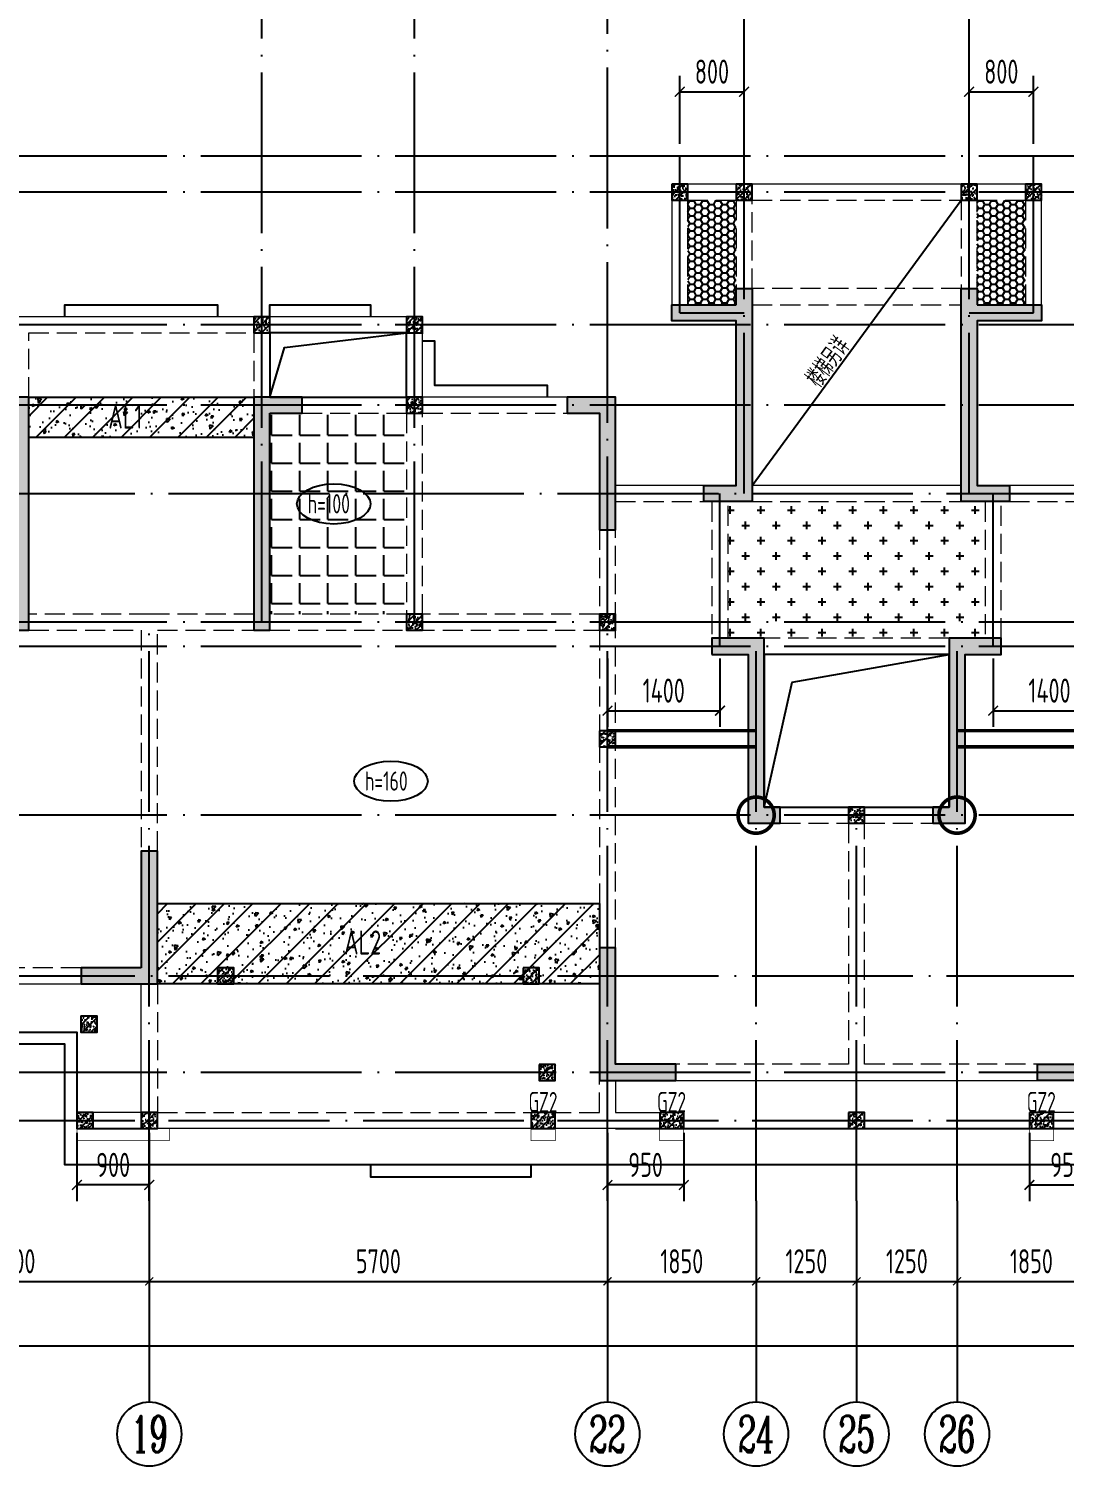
# Model space of a CAD drawing. Extents: x 826826 to 1642106, y -156213 to 399140.
# Drawn here: x 1312061 to 1324944, y 185141 to 203025 of the extents above; entities that cross this region are included whole.
import ezdxf
from ezdxf.enums import TextEntityAlignment as Align

# ---------------------------------------------------------------- set-up
doc = ezdxf.new("R2010")
doc.units = 0
doc.header["$LTSCALE"] = 1000
doc.linetypes.add('DASH', pattern=[0.35, 0.25, -0.1])
doc.linetypes.add('DOTE', pattern=[2.42, 2, -0.2, 0.02, -0.2])
doc.layers.get('0').update_dxf_attribs({"linetype": 'CONTINUOUS'})
doc.layers.get('DEFPOINTS').update_dxf_attribs({"linetype": 'CONTINUOUS'})
for name, color, linetype in [('$RECOVER_210609100354-0', 7, 'CONTINUOUS'), ('A-AXIS', 1, 'CONTINUOUS'), ('A-DOTE', 10, 'DOTE'), ('AXIS_TEXT', 4, 'CONTINUOUS'), ('BEAM', 4, 'DASH'), ('ROOF', 183, 'CONTINUOUS'), ('S-B板填充', 251, 'CONTINUOUS'), ('S-B板标注', 3, 'CONTINUOUS'), ('S-B板边线', 2, 'CONTINUOUS'), ('S-B板配筋号', 7, 'CONTINUOUS'), ('S-D洞口', 4, 'CONTINUOUS'), ('S-J基础底板标注', 3, 'CONTINUOUS'), ('S-L主梁线', 4, 'DASH'), ('S-Q墙填充', 252, 'CONTINUOUS'), ('S-Q墙实线', 6, 'CONTINUOUS'), ('S-Q墙标注', 3, 'CONTINUOUS'), ('S-Y一般标注', 3, 'CONTINUOUS'), ('S-板正筋', 2, 'CONTINUOUS'), ('S-构造柱', 212, 'CONTINUOUS'), ('S-构造柱编号', 130, 'CONTINUOUS'), ('TEXT', 2, 'CONTINUOUS'), ('水平筋标注', 7, 'CONTINUOUS'), ('看线', 251, 'CONTINUOUS')]:
    doc.layers.add(name, color=color, linetype=linetype)
doc.layers.add('+公共字体', color=7, linetype='CONTINUOUS', lineweight=20)
doc.layers.add('配箍校核', color=34, linetype='CONTINUOUS', plot=False)
doc.styles.add('_TCH_AXIS', font='COMPLEX', dxfattribs={"bigfont": 'GBCBIG'})
doc.styles.add('COMPLEX', font='COMPLEX')
doc.styles.add('TSSD_DIMENSION', font='Tssdeng.shx', dxfattribs={"width": 0.7, "bigfont": 'tssdchn.shx'})
doc.styles.add('TSSD_REIN', font='tssdeng.shx', dxfattribs={"width": 0.7, "height": 300, "bigfont": 'tssdchn.shx'})
doc.styles.add('结构文字', font='zstxt.shx', dxfattribs={"width": 0.7, "bigfont": 'zshz.shx'})
doc.dimstyles.new('STRUCK', dxfattribs={"dimtxt": 400, "dimasz": 121, "dimexe": 200, "dimexo": 150, "dimgap": 115, "dimtad": 1, "dimdec": 0, "dimdsep": 46, "dimtxsty": '结构文字', "dimblk": 'ARCHTICK', "dimcen": 400, "dimclrd": 3, "dimclre": 3, "dimclrt": 7, "dimadec": 0, "dimazin": 0, "dimtfac": 1, "dimtdec": 0, "dimtix": 1, "dimtmove": 2, "dimatfit": 3, "dimldrblk": '_DIMX', "dimfxl": 0, "dimtolj": 1, "dimtzin": 0, "dimarcsym": 0})
doc.dimstyles.new('TSSD_100_100$0', dxfattribs={"dimtxt": 300, "dimasz": 80, "dimexe": 100, "dimexo": 250, "dimgap": 100, "dimtad": 1, "dimdec": 0, "dimzin": 0, "dimdsep": 46, "dimtxsty": 'TSSD_DIMENSION', "dimblk": 'ARCHTICK', "dimcen": 0, "dimdle": 100, "dimclrd": 3, "dimclre": 3, "dimclrt": 7, "dimadec": 0, "dimazin": 0, "dimtfac": 1, "dimtdec": 0, "dimtix": 1, "dimtmove": 2, "dimatfit": 3, "dimldrblk": 'ARCHTICK', "dimfxl": 0, "dimtolj": 1, "dimtzin": 0, "dimarcsym": 0})
pattern_1 = [(0, (65678.815, -211040.24), (81.642857, 47.136514), [54.42857, -108.857143]), (120, (65678.815, -211040.24), (-81.642847, 47.136531), [54.42857, -108.857143]), (60, (65678.815, -211040.24), (1e-05, 94.273045), [-108.857143, 54.42857])]

# ---------------------------------------------------------------- blocks, each defined once
blk = doc.blocks.new('_ArchTick')
at = {"color": 0, "linetype": 'ByBlock', "const_width": 0.15}
blk.add_lwpolyline([(-0.5, -0.5), (0.5, 0.5)], dxfattribs=at)
blk = doc.blocks.new('*D872')
at = {"layer": 'DEFPOINTS', "color": 0}
for p in [(42150, 3300), (44000, 3300), (44000, 2300)]:
    blk.add_point(p, dxfattribs=at)
at = {"layer": 'S-Y一般标注', "color": 0, "lineweight": -2}
for p, q in [((42150, 3050), (42150, 2200)), ((44000, 3050), (44000, 2200)), ((42050, 2300), (44100, 2300))]:
    blk.add_line(p, q, dxfattribs=at)
at = {"layer": 'S-Y一般标注', "color": 0, "lineweight": -2, "xscale": 100, "yscale": 100, "zscale": 100, "rotation": 180}
blk.add_blockref('_ArchTick', (42150, 2300), dxfattribs=at)
at = {"layer": 'S-Y一般标注', "color": 0, "lineweight": -2, "xscale": 100, "yscale": 100, "zscale": 100}
blk.add_blockref('_ArchTick', (44000, 2300), dxfattribs=at)
at = {"layer": 'S-Y一般标注', "color": 7, "insert": (43075, 2550), "char_height": 300, "attachment_point": 5, "style": 'TSSD_DIMENSION'}
blk.add_mtext('\\A1;1850', dxfattribs=at)
blk = doc.blocks.new('*D873')
at = {"layer": 'DEFPOINTS', "color": 0}
for p in [(37800, 3300), (39650, 3300), (39650, 2300)]:
    blk.add_point(p, dxfattribs=at)
at = {"layer": 'S-Y一般标注', "color": 0, "lineweight": -2}
for p, q in [((37800, 3050), (37800, 2200)), ((39650, 3050), (39650, 2200)), ((37700, 2300), (39750, 2300))]:
    blk.add_line(p, q, dxfattribs=at)
at = {"layer": 'S-Y一般标注', "color": 0, "lineweight": -2, "xscale": 100, "yscale": 100, "zscale": 100, "rotation": 180}
blk.add_blockref('_ArchTick', (37800, 2300), dxfattribs=at)
at = {"layer": 'S-Y一般标注', "color": 0, "lineweight": -2, "xscale": 100, "yscale": 100, "zscale": 100}
blk.add_blockref('_ArchTick', (39650, 2300), dxfattribs=at)
at = {"layer": 'S-Y一般标注', "color": 7, "insert": (38725, 2550), "char_height": 300, "attachment_point": 5, "style": 'TSSD_DIMENSION'}
blk.add_mtext('\\A1;1850', dxfattribs=at)
blk = doc.blocks.new('*D874')
at = {"layer": 'DEFPOINTS', "color": 0}
for p in [(32100, 3300), (37800, 3300), (37800, 2300)]:
    blk.add_point(p, dxfattribs=at)
at = {"layer": 'S-Y一般标注', "color": 0, "lineweight": -2}
for p, q in [((32100, 3050), (32100, 2200)), ((37800, 3050), (37800, 2200)), ((32000, 2300), (37900, 2300))]:
    blk.add_line(p, q, dxfattribs=at)
at = {"layer": 'S-Y一般标注', "color": 0, "lineweight": -2, "xscale": 100, "yscale": 100, "zscale": 100, "rotation": 180}
blk.add_blockref('_ArchTick', (32100, 2300), dxfattribs=at)
at = {"layer": 'S-Y一般标注', "color": 0, "lineweight": -2, "xscale": 100, "yscale": 100, "zscale": 100}
blk.add_blockref('_ArchTick', (37800, 2300), dxfattribs=at)
at = {"layer": 'S-Y一般标注', "color": 7, "insert": (34950, 2550), "char_height": 300, "attachment_point": 5, "style": 'TSSD_DIMENSION'}
blk.add_mtext('\\A1;5700', dxfattribs=at)
blk = doc.blocks.new('*D875')
at = {"layer": 'DEFPOINTS', "color": 0}
for p in [(28700.000008, 3300.000008), (32100.000008, 3300.000008), (32100.000008, 2300.000008)]:
    blk.add_point(p, dxfattribs=at)
at = {"layer": 'S-Y一般标注', "color": 0, "lineweight": -2}
for p, q in [((28700.000008, 3050.000008), (28700.000008, 2200.000008)), ((32100.000008, 3050.000008), (32100.000008, 2200.000008)), ((28600.000008, 2300.000008), (32200.000008, 2300.000008))]:
    blk.add_line(p, q, dxfattribs=at)
at = {"layer": 'S-Y一般标注', "color": 0, "lineweight": -2, "xscale": 100, "yscale": 100, "zscale": 100, "rotation": 180}
blk.add_blockref('_ArchTick', (28700.000008, 2300.000008), dxfattribs=at)
at = {"layer": 'S-Y一般标注', "color": 0, "lineweight": -2, "xscale": 100, "yscale": 100, "zscale": 100}
blk.add_blockref('_ArchTick', (32100.000008, 2300.000008), dxfattribs=at)
at = {"layer": 'S-Y一般标注', "color": 7, "insert": (30400.000008, 2550.000008), "char_height": 300, "attachment_point": 5, "style": 'TSSD_DIMENSION'}
blk.add_mtext('\\A1;3400', dxfattribs=at)
blk = doc.blocks.new('*D918')
at = {"layer": 'DEFPOINTS', "color": 0}
for p in [(4300.000008, 3300.000008), (53100.000008, 3300.000008), (53100.000008, 1500.000008)]:
    blk.add_point(p, dxfattribs=at)
at = {"layer": 'S-Y一般标注', "color": 0, "lineweight": -2}
for p, q in [((4300.000008, 3050.000008), (4300.000008, 1400.000008)), ((53100.000008, 3050.000008), (53100.000008, 1400.000008)), ((4200.000008, 1500.000008), (53200.000008, 1500.000008))]:
    blk.add_line(p, q, dxfattribs=at)
at = {"layer": 'S-Y一般标注', "color": 0, "lineweight": -2, "xscale": 100, "yscale": 100, "zscale": 100, "rotation": 180}
blk.add_blockref('_ArchTick', (4300.000008, 1500.000008), dxfattribs=at)
at = {"layer": 'S-Y一般标注', "color": 0, "lineweight": -2, "xscale": 100, "yscale": 100, "zscale": 100}
blk.add_blockref('_ArchTick', (53100.000008, 1500.000008), dxfattribs=at)
at = {"layer": 'S-Y一般标注', "color": 7, "insert": (28700.000008, 1750.000008), "char_height": 300, "attachment_point": 5, "style": 'TSSD_DIMENSION'}
blk.add_mtext('\\A1;48800', dxfattribs=at)
blk = doc.blocks.new('_AXISO')
blk.add_circle((0, 0), 0.5)
at = {"layer": 'AXIS_TEXT', "style": 'COMPLEX', "width": 1.041667}
blk.add_attdef('A', text='', height=0.56, dxfattribs=at).set_placement((-0.25, -0.28), (0.25, -0.28), align=Align.FIT)
blk = doc.blocks.new('*D921')
at = {"layer": 'DEFPOINTS', "color": 0}
for p in [(39650, 3300), (40900, 3300), (40900, 2300)]:
    blk.add_point(p, dxfattribs=at)
at = {"layer": 'S-Y一般标注', "color": 0, "lineweight": -2}
for p, q in [((39650, 3050), (39650, 2200)), ((40900, 3050), (40900, 2200)), ((39550, 2300), (41000, 2300))]:
    blk.add_line(p, q, dxfattribs=at)
at = {"layer": 'S-Y一般标注', "color": 0, "lineweight": -2, "xscale": 100, "yscale": 100, "zscale": 100, "rotation": 180}
blk.add_blockref('_ArchTick', (39650, 2300), dxfattribs=at)
at = {"layer": 'S-Y一般标注', "color": 0, "lineweight": -2, "xscale": 100, "yscale": 100, "zscale": 100}
blk.add_blockref('_ArchTick', (40900, 2300), dxfattribs=at)
at = {"layer": 'S-Y一般标注', "color": 7, "insert": (40275, 2550), "char_height": 300, "attachment_point": 5, "style": 'TSSD_DIMENSION'}
blk.add_mtext('\\A1;1250', dxfattribs=at)
blk = doc.blocks.new('*D922')
at = {"layer": 'DEFPOINTS', "color": 0}
for p in [(40900, 3300), (42150, 3300), (42150, 2300)]:
    blk.add_point(p, dxfattribs=at)
at = {"layer": 'S-Y一般标注', "color": 0, "lineweight": -2}
for p, q in [((40900, 3050), (40900, 2200)), ((42150, 3050), (42150, 2200)), ((40800, 2300), (42250, 2300))]:
    blk.add_line(p, q, dxfattribs=at)
at = {"layer": 'S-Y一般标注', "color": 0, "lineweight": -2, "xscale": 100, "yscale": 100, "zscale": 100, "rotation": 180}
blk.add_blockref('_ArchTick', (40900, 2300), dxfattribs=at)
at = {"layer": 'S-Y一般标注', "color": 0, "lineweight": -2, "xscale": 100, "yscale": 100, "zscale": 100}
blk.add_blockref('_ArchTick', (42150, 2300), dxfattribs=at)
at = {"layer": 'S-Y一般标注', "color": 7, "insert": (41525, 2550), "char_height": 300, "attachment_point": 5, "style": 'TSSD_DIMENSION'}
blk.add_mtext('\\A1;1250', dxfattribs=at)
blk = doc.blocks.new('20210801.20101804')
at = {"layer": 'S-B板填充', "linetype": 'ByBlock'}
h = blk.add_hatch(dxfattribs=at)
h.set_pattern_fill('HONEY', color=252, scale=17.142857, style=0)
h.set_pattern_definition(pattern_1)
edge = h.paths.add_edge_path()
edge.add_line((34402, 4150), (34401, 5450))
edge.add_line((34401, 5450), (35002, 5450))
edge.add_line((35002, 5450), (35002, 4350))
edge.add_line((35002, 4350), (35000, 4350))
edge.add_line((35000, 4350), (35000, 4150))
edge.add_line((35000, 4150), (34402, 4150))
h = blk.add_hatch(dxfattribs=at)
h.set_pattern_fill('HONEY', color=252, scale=17.142857, style=0)
h.set_pattern_definition(pattern_1)
edge = h.paths.add_edge_path()
edge.add_line((38600, 4150), (38600, 5450))
edge.add_line((38600, 5450), (38000, 5450))
edge.add_line((38000, 5450), (38000, 4350))
edge.add_line((38000, 4350), (38001, 4350))
edge.add_line((38001, 4350), (38001, 4150))
edge.add_line((38001, 4150), (38600, 4150))
at = {"layer": 'S-B板填充'}
h = blk.add_hatch(dxfattribs=at)
h.set_pattern_fill('ANGLE', color=252, scale=50, style=0)
h.set_pattern_definition([(0, (126933.95, -145343.86), (0, 349.25), [254, -95.25]), (90, (126933.95, -145343.86), (-349.25, 2e-14), [254, -95.25])])
edge = h.paths.add_edge_path()
edge.add_line((29200, 300), (29200, 2800))
edge.add_line((29200, 2800), (30900, 2800))
edge.add_line((30900, 2800), (30900, 300))
edge.add_line((30900, 300), (29200, 300))
h = blk.add_hatch(dxfattribs=at)
h.set_pattern_fill('CROSS', color=252, scale=30, style=0)
h.set_pattern_definition([(0, (121733.97, -146243.87), (190.5, 190.5), [95.25, -285.75]), (90, (121781.6, -146291.5), (-190.5, 190.5), [95.25, -285.75])])
h.paths.add_polyline_path([(34901, 1700), (38101, 1700), (38100, 0), (34900, 0)])
blk = doc.blocks.new('20210802.04311638')
at = {"layer": '$RECOVER_210609100354-0', "color": 30, "const_width": 8}
for points in [[(26400, 600), (26400, 450), (27550, 450), (27550, 600)], [(32050, 600), (32050, 450), (32350, 450), (32350, 600)], [(33650, 600), (33650, 450), (33950, 450), (33950, 600)], [(38550, 600), (38550, 450), (38250, 450), (38250, 600)]]:
    blk.add_lwpolyline(points, dxfattribs=at)
at = {"layer": '看线', "color": 202, "ltscale": 0.5}
for points in [[(26250, 10700), (26250, 10850), (28150, 10850), (28150, 10700)], [(28800, 10700), (28800, 10850), (30050, 10850), (30050, 10700)], [(30700, 10400), (30850, 10400), (30850, 9850), (32250, 9850), (32250, 9700)], [(30050, 150), (30050, 0), (32050, 0), (32050, 150)]]:
    blk.add_lwpolyline(points, dxfattribs=at)
at = {"layer": '看线', "color": 201}
blk.add_lwpolyline([(45950, 1800), (45950, 150), (26250, 150), (26250, 1650), (23900, 1650)], dxfattribs=at)
blk = doc.blocks.new('20210802.12031371')
at = {"layer": 'S-板正筋', "color": 5, "linetype": 'DASH', "const_width": 42.9}
for points in [[(31693, 3150), (33543, 3150)], [(37893, 3150), (36043, 3150)], [(31693, 2950), (33543, 2950)], [(37893, 2950), (36043, 2950)]]:
    blk.add_lwpolyline(points, dxfattribs=at)
blk = doc.blocks.new('20210804.01062365')
at = {"layer": '+公共字体', "color": 2, "const_width": 45}
for points in [[(-1461449, -65116, 1), (-1461449, -64666, 1), (-1461449, -65116, -1)], [(-1458949, -65116, 1), (-1458949, -64666, 1), (-1458949, -65116, -1)], [(-1437049, -65116, 1), (-1437049, -64666, 1), (-1437049, -65116, -1)], [(-1434549, -65116, 1), (-1434549, -64666, 1), (-1434549, -65116, -1)]]:
    blk.add_lwpolyline(points, format="xyb", dxfattribs=at)
blk = doc.blocks.new('20210810.05000969')
at = {"layer": 'S-Q墙填充'}
h = blk.add_hatch(color=252, dxfattribs=at)
h.dxf.hatch_style = 1
h.paths.add_polyline_path([(-1433088, -52983), (-1433088, -52783), (-1432888, -52783), (-1432888, -53083), (-1432888, -55433), (-1433288, -55433), (-1433488, -55433), (-1433488, -55233), (-1433288, -55233), (-1433088, -55233), (-1433088, -53183), (-1433888, -53183), (-1433888, -52983)])
h = blk.add_hatch(color=252, dxfattribs=at)
h.dxf.hatch_style = 1
h.paths.add_polyline_path([(-1430087, -52983), (-1429288, -52983), (-1429288, -53183), (-1430087, -53183), (-1430087, -55233), (-1429888, -55233), (-1429687, -55233), (-1429687, -55433), (-1429888, -55433), (-1430287, -55433), (-1430287, -53083), (-1430287, -52783), (-1430087, -52783)])
h = blk.add_hatch(color=252, dxfattribs=at)
h.dxf.hatch_style = 1
h.paths.add_polyline_path([(-1442388, -54333), (-1442088, -54333), (-1442088, -57033), (-1441888, -57033), (-1441888, -54133), (-1442388, -54133)])
h = blk.add_hatch(color=252, dxfattribs=at)
h.dxf.hatch_style = 1
h.paths.add_polyline_path([(-1438888, -54333), (-1438488, -54333), (-1438488, -54133), (-1439088, -54133), (-1439088, -57033), (-1438888, -57033)])
h = blk.add_hatch(color=252, dxfattribs=at)
h.dxf.hatch_style = 1
h.paths.add_polyline_path([(-1435188, -54333), (-1434788, -54333), (-1434788, -55333), (-1434788, -55783), (-1434588, -55783), (-1434588, -55333), (-1434588, -54133), (-1435188, -54133)])
h = blk.add_hatch(color=252, dxfattribs=at)
h.dxf.hatch_style = 1
h.paths.add_polyline_path([(-1433388, -57333), (-1432938, -57333), (-1432938, -59433), (-1432538, -59433), (-1432538, -59233), (-1432738, -59233), (-1432738, -57133), (-1433388, -57133)])
h = blk.add_hatch(color=252, dxfattribs=at)
h.dxf.hatch_style = 1
h.paths.add_polyline_path([(-1430438, -57133), (-1430438, -59233), (-1430638, -59233), (-1430638, -59433), (-1430238, -59433), (-1430238, -57333), (-1429788, -57333), (-1429788, -57133)])
h = blk.add_hatch(color=252, dxfattribs=at)
h.dxf.hatch_style = 1
h.paths.add_polyline_path([(-1440488, -61233), (-1441138, -61233), (-1441238, -61233), (-1441238, -61433), (-1441138, -61433), (-1440288, -61433), (-1440288, -59783), (-1440488, -59783)])
h = blk.add_hatch(color=252, dxfattribs=at)
h.dxf.hatch_style = 1
h.paths.add_polyline_path([(-1434788, -62633), (-1433838, -62633), (-1433838, -62433), (-1434588, -62433), (-1434588, -60983), (-1434788, -60983)])
h = blk.add_hatch(color=252, dxfattribs=at)
h.dxf.hatch_style = 1
h.paths.add_polyline_path([(-1428388, -62633), (-1429338, -62633), (-1429338, -62433), (-1428588, -62433), (-1428588, -60983), (-1428388, -60983)])
at = {"layer": 'S-L主梁线', "linetype": 'ByBlock', "lineweight": 18}
for p, q in [((-1432988, -51483), (-1433888, -51483)), ((-1433888, -51483), (-1433888, -52983)), ((-1430188, -51483), (-1432988, -51483)), ((-1429288, -51483), (-1430188, -51483)), ((-1429288, -52983), (-1429288, -51483)), ((-1438988, -53133), (-1442088, -53133)), ((-1436988, -53133), (-1438988, -53133)), ((-1436988, -54133), (-1436988, -53133)), ((-1435188, -54133), (-1436988, -54133)), ((-1433488, -55233), (-1434588, -55233)), ((-1430288, -55233), (-1432888, -55233)), ((-1428588, -55233), (-1429688, -55233)), ((-1432738, -57333), (-1430438, -57333)), ((-1431588, -59233), (-1432538, -59233)), ((-1430638, -59233), (-1431588, -59233)), ((-1443788, -61433), (-1441238, -61433)), ((-1440488, -63033), (-1440488, -61433)), ((-1434588, -62633), (-1434588, -63033)), ((-1434038, -62633), (-1431588, -62633)), ((-1431588, -62633), (-1429138, -62633)), ((-1441288, -63033), (-1441288, -63233)), ((-1440488, -63033), (-1441288, -63033)), ((-1434588, -63033), (-1433738, -63033)), ((-1433738, -63233), (-1433738, -63033)), ((-1428588, -63033), (-1429438, -63033)), ((-1429438, -63233), (-1429438, -63033)), ((-1433738, -63233), (-1441288, -63233)), ((-1421888, -63233), (-1429438, -63233))]:
    blk.add_line(p, q, dxfattribs=at)
at = {"layer": 'S-L主梁线', "linetype": 'DASH', "lineweight": 18}
for p, q in [((-1433688, -51683), (-1433088, -51683)), ((-1433688, -52983), (-1433688, -51683)), ((-1433088, -51683), (-1433088, -52883)), ((-1432888, -52783), (-1432888, -51683)), ((-1432888, -51683), (-1430288, -51683)), ((-1430288, -51683), (-1430287, -52783)), ((-1430087, -52883), (-1430088, -51683)), ((-1430088, -51683), (-1429488, -51683)), ((-1429488, -51683), (-1429488, -52983)), ((-1430287, -52783), (-1432888, -52783)), ((-1432888, -52983), (-1430287, -52983)), ((-1441888, -53333), (-1439088, -53333)), ((-1441888, -54133), (-1441888, -53333)), ((-1439088, -53333), (-1439088, -54133)), ((-1438888, -54133), (-1438888, -53333)), ((-1438888, -53333), (-1437188, -53333)), ((-1437188, -53333), (-1437188, -54133)), ((-1437188, -54133), (-1438488, -54133)), ((-1438488, -54333), (-1437188, -54333)), ((-1437188, -54333), (-1437188, -56833)), ((-1436988, -54333), (-1435188, -54333)), ((-1436988, -56833), (-1436988, -54333)), ((-1434588, -55433), (-1433488, -55433)), ((-1433388, -55433), (-1433388, -57133)), ((-1433188, -57133), (-1433188, -55433)), ((-1432888, -55433), (-1430288, -55433)), ((-1429988, -55433), (-1429988, -57133)), ((-1429788, -57133), (-1429788, -55433)), ((-1429688, -55433), (-1428588, -55433)), ((-1434788, -55783), (-1434788, -56833)), ((-1434588, -56933), (-1434588, -55783)), ((-1440388, -56833), (-1441888, -56833)), ((-1439088, -56833), (-1440388, -56833)), ((-1437188, -56833), (-1438888, -56833)), ((-1434788, -56833), (-1436988, -56833)), ((-1441888, -57033), (-1440488, -57033)), ((-1440488, -57033), (-1440488, -59783)), ((-1440288, -59783), (-1440288, -57033)), ((-1440288, -57033), (-1439088, -57033)), ((-1438888, -57033), (-1437088, -57033)), ((-1437088, -57033), (-1434788, -57033)), ((-1434788, -57033), (-1434788, -60983)), ((-1434588, -60983), (-1434588, -56933)), ((-1430438, -57133), (-1432738, -57133)), ((-1432538, -59433), (-1431688, -59433)), ((-1431688, -59433), (-1431688, -62433)), ((-1431488, -62433), (-1431488, -59433)), ((-1431488, -59433), (-1430638, -59433)), ((-1441238, -61233), (-1443688, -61233)), ((-1440288, -61433), (-1440288, -63033)), ((-1431688, -62433), (-1434038, -62433)), ((-1429138, -62433), (-1431488, -62433)), ((-1434788, -63033), (-1434788, -62633)), ((-1440288, -63033), (-1434788, -63033))]:
    blk.add_line(p, q, dxfattribs=at)
at = {"layer": 'S-Q墙实线'}
for points in [[(-1433088, -52983), (-1433088, -52783), (-1432888, -52783), (-1432888, -53083), (-1432888, -55433), (-1433288, -55433), (-1433488, -55433), (-1433488, -55233), (-1433288, -55233), (-1433088, -55233), (-1433088, -53183), (-1433888, -53183), (-1433888, -52983), (-1433088, -52983)], [(-1430087, -52983), (-1429288, -52983), (-1429288, -53183), (-1430087, -53183), (-1430087, -55233), (-1429888, -55233), (-1429687, -55233), (-1429687, -55433), (-1429888, -55433), (-1430287, -55433), (-1430287, -53083), (-1430287, -52783), (-1430087, -52783), (-1430087, -52983)], [(-1430438, -57133), (-1430438, -59233), (-1430638, -59233), (-1430638, -59433), (-1430238, -59433), (-1430238, -57333), (-1429788, -57333), (-1429788, -57133), (-1430438, -57133)]]:
    blk.add_lwpolyline(points, dxfattribs=at)
for points in [[(-1442388, -54333), (-1442088, -54333), (-1442088, -57033), (-1441888, -57033), (-1441888, -54133), (-1442388, -54133)], [(-1438888, -54333), (-1438488, -54333), (-1438488, -54133), (-1439088, -54133), (-1439088, -57033), (-1438888, -57033)], [(-1435188, -54333), (-1434788, -54333), (-1434788, -55333), (-1434788, -55783), (-1434588, -55783), (-1434588, -55333), (-1434588, -54133), (-1435188, -54133)], [(-1433388, -57333), (-1432938, -57333), (-1432938, -59433), (-1432538, -59433), (-1432538, -59233), (-1432738, -59233), (-1432738, -57133), (-1433388, -57133)], [(-1440488, -61233), (-1441138, -61233), (-1441238, -61233), (-1441238, -61433), (-1441138, -61433), (-1440288, -61433), (-1440288, -59783), (-1440488, -59783)], [(-1434788, -62633), (-1433838, -62633), (-1433838, -62433), (-1434588, -62433), (-1434588, -60983), (-1434788, -60983)], [(-1428388, -62633), (-1429338, -62633), (-1429338, -62433), (-1428588, -62433), (-1428588, -60983), (-1428388, -60983)]]:
    blk.add_lwpolyline(points, close=True, dxfattribs=at)
blk = doc.blocks.new('20210810.05042432')
at = {"layer": 'S-B板边线'}
for points in [[(-1447088, -63233), (-1446288, -63233), (-1446288, -62033), (-1441288, -62033), (-1441288, -63233), (-1440488, -63233)], [(-1434588, -63233), (-1428588, -63233)]]:
    blk.add_lwpolyline(points, dxfattribs=at)
blk = doc.blocks.new('20210730.02141516')
at = {"layer": 'S-构造柱'}
h = blk.add_hatch(dxfattribs=at)
h.set_pattern_fill('ARMORED', color=256, scale=15, angle=-90, style=0)
h.set_pattern_definition([(320, (-154189.41, 3278673.45), (-9.4128202, -107.5890274), [11.25, -123.75]), (265, (-154189.41, 3278673.45), (112.82882, 20.8127), [9, -99]), (10.4514, (-154190.19, 3278664.49), (103.4159313, -86.7764073), [9.5610285, -105.1713168]), (316.1842, (-154159.41, 3278673.45), (-24.827852, -160.0861573), [16.875, -185.625]), (6.6356, (-154161.48, 3278660.11), (146.117681, -140.199406), [14.341543, -157.75695]), (261.1842, (-154159.41, 3278673.45), (146.11779, -140.199292), [13.5, -148.5]), (291, (-154166.91, 3278658.45), (-60.3928336, -89.5360578), [11.25, -123.75]), (236, (-154166.91, 3278658.45), (108.7725068, -36.4972998), [9, -99]), (341.4514, (-154171.94, 3278650.99), (48.3795745, -126.0333943), [9.5610285, -105.1713168]), (307.5, (-154189.41, 3278673.454), (49.93407807, -1.8239783), [0, -97.8, 0, -100.5, 0, -99.375]), (277.5, (-154189.41, 3278673.454), (59.1617568, -39.4604306), [0, -57.3, 0, -95.55, 0, -37.875]), (237.5, (-154189.41, 3278706.904), (-3.38323076, -80.07336543), [0, -37.5, 0, -117, 0, -155.25]), (227.5, (-154189.41, 3278721.904), (15.0157473, -87.4779254), [0, -48.75, 0, -77.7, 0, -110.25]), (315, (-154189.41, 3278673.454), (53.0330086, 53.0330086), [])])
h.paths.add_polyline_path([(200, 200), (200, 0), (0, 0), (0, 200)])
blk.add_lwpolyline([(200, 200), (200, 0), (0, 0), (0, 200)], close=True, dxfattribs=at)
blk = doc.blocks.new('20210809.18224761')
at = {"layer": 'S-构造柱'}
h = blk.add_hatch(dxfattribs=at)
h.set_pattern_fill('ARMORED', color=256, scale=15, angle=-90, style=0)
h.set_pattern_definition([(320, (-154189.41, 3278673.45), (-9.4128202, -107.5890274), [11.25, -123.75]), (265, (-154189.41, 3278673.45), (112.82882, 20.8127), [9, -99]), (10.4514, (-154190.19, 3278664.49), (103.4159313, -86.7764073), [9.5610285, -105.1713168]), (316.1842, (-154159.41, 3278673.45), (-24.827852, -160.0861573), [16.875, -185.625]), (6.6356, (-154161.48, 3278660.11), (146.117681, -140.199406), [14.341543, -157.75695]), (261.1842, (-154159.41, 3278673.45), (146.11779, -140.199292), [13.5, -148.5]), (291, (-154166.91, 3278658.45), (-60.3928336, -89.5360578), [11.25, -123.75]), (236, (-154166.91, 3278658.45), (108.7725068, -36.4972998), [9, -99]), (341.4514, (-154171.94, 3278650.99), (48.3795745, -126.0333943), [9.5610285, -105.1713168]), (307.5, (-154189.41, 3278673.454), (49.93407807, -1.8239783), [0, -97.8, 0, -100.5, 0, -99.375]), (277.5, (-154189.41, 3278673.454), (59.1617568, -39.4604306), [0, -57.3, 0, -95.55, 0, -37.875]), (237.5, (-154189.41, 3278706.904), (-3.38323076, -80.07336543), [0, -37.5, 0, -117, 0, -155.25]), (227.5, (-154189.41, 3278721.904), (15.0157473, -87.4779254), [0, -48.75, 0, -77.7, 0, -110.25]), (315, (-154189.41, 3278673.454), (53.0330086, 53.0330086), [])])
h.paths.add_polyline_path([(300, 200), (300, 0), (0, 0), (0, 200)])
blk.add_lwpolyline([(300, 200), (300, 0), (0, 0), (0, 200)], close=True, dxfattribs=at)
blk = doc.blocks.new('*D2384')
at = {"layer": 'DEFPOINTS', "color": 0}
for p in [(1324511, 189441), (1325461, 189441), (1325461, 188641)]:
    blk.add_point(p, dxfattribs=at)
at = {"layer": 'S-Q墙标注', "color": 3, "lineweight": -2}
for p, q in [((1324511, 189291), (1324511, 188441)), ((1325461, 189291), (1325461, 188441)), ((1324511, 188641), (1325461, 188641))]:
    blk.add_line(p, q, dxfattribs=at)
at = {"layer": 'S-Q墙标注', "color": 3, "lineweight": -2, "xscale": 121, "yscale": 121, "zscale": 121, "rotation": 180}
blk.add_blockref('_ArchTick', (1324511, 188641), dxfattribs=at)
at = {"layer": 'S-Q墙标注', "color": 3, "lineweight": -2, "xscale": 121, "yscale": 121, "zscale": 121}
blk.add_blockref('_ArchTick', (1325461, 188641), dxfattribs=at)
at = {"layer": 'S-Q墙标注', "color": 7, "insert": (1324986, 188891), "char_height": 300, "attachment_point": 5, "style": 'TSSD_REIN'}
blk.add_mtext('\\A1;950', dxfattribs=at)
blk = doc.blocks.new('_DIMX')
blk.add_line((-150, 0), (150, 0))
at = {"const_width": 50}
blk.add_lwpolyline([(-70, -70), (70, 70)], dxfattribs=at)
blk = doc.blocks.new('*D2377')
at = {"layer": 'DEFPOINTS', "color": 0}
for p in [(1312661, 189441), (1313561, 189441), (1312661, 188641)]:
    blk.add_point(p, dxfattribs=at)
at = {"layer": 'S-Q墙标注', "color": 3, "lineweight": -2}
for p, q in [((1312661, 189291), (1312661, 188441)), ((1313561, 189291), (1313561, 188441)), ((1313561, 188641), (1312661, 188641))]:
    blk.add_line(p, q, dxfattribs=at)
at = {"layer": 'S-Q墙标注', "color": 3, "lineweight": -2, "xscale": 121, "yscale": 121, "zscale": 121, "rotation": 180}
blk.add_blockref('_ArchTick', (1312661, 188641), dxfattribs=at)
at = {"layer": 'S-Q墙标注', "color": 3, "lineweight": -2, "xscale": 121, "yscale": 121, "zscale": 121}
blk.add_blockref('_ArchTick', (1313561, 188641), dxfattribs=at)
at = {"layer": 'S-Q墙标注', "color": 7, "insert": (1313111, 188891), "char_height": 300, "attachment_point": 5, "style": 'TSSD_REIN'}
blk.add_mtext('\\A1;900', dxfattribs=at)
blk = doc.blocks.new('*D2378')
at = {"layer": 'DEFPOINTS', "color": 0}
for p in [(1319261, 189441), (1320211, 189441), (1319261, 188641)]:
    blk.add_point(p, dxfattribs=at)
at = {"layer": 'S-Q墙标注', "color": 3, "lineweight": -2}
for p, q in [((1319261, 189291), (1319261, 188441)), ((1320211, 189291), (1320211, 188441)), ((1320211, 188641), (1319261, 188641))]:
    blk.add_line(p, q, dxfattribs=at)
at = {"layer": 'S-Q墙标注', "color": 3, "lineweight": -2, "xscale": 121, "yscale": 121, "zscale": 121, "rotation": 180}
blk.add_blockref('_ArchTick', (1319261, 188641), dxfattribs=at)
at = {"layer": 'S-Q墙标注', "color": 3, "lineweight": -2, "xscale": 121, "yscale": 121, "zscale": 121}
blk.add_blockref('_ArchTick', (1320211, 188641), dxfattribs=at)
at = {"layer": 'S-Q墙标注', "color": 7, "insert": (1319736, 188891), "char_height": 300, "attachment_point": 5, "style": 'TSSD_REIN'}
blk.add_mtext('\\A1;950', dxfattribs=at)
blk = doc.blocks.new('*D2403')
at = {"layer": 'DEFPOINTS', "color": 0}
for p in [(1320961, 202241), (1320161, 201441), (1320961, 201441)]:
    blk.add_point(p, dxfattribs=at)
at = {"layer": 'S-Q墙标注', "color": 3, "lineweight": -2}
for p, q in [((1320161, 201591), (1320161, 202441)), ((1320961, 201591), (1320961, 202441)), ((1320161, 202241), (1320961, 202241))]:
    blk.add_line(p, q, dxfattribs=at)
at = {"layer": 'S-Q墙标注', "color": 3, "lineweight": -2, "xscale": 121, "yscale": 121, "zscale": 121, "rotation": 180}
blk.add_blockref('_ArchTick', (1320161, 202241), dxfattribs=at)
at = {"layer": 'S-Q墙标注', "color": 3, "lineweight": -2, "xscale": 121, "yscale": 121, "zscale": 121}
blk.add_blockref('_ArchTick', (1320961, 202241), dxfattribs=at)
at = {"layer": 'S-Q墙标注', "color": 7, "insert": (1320561, 202491), "char_height": 300, "attachment_point": 5, "style": 'TSSD_REIN'}
blk.add_mtext('\\A1;800', dxfattribs=at)
blk = doc.blocks.new('*D2404')
at = {"layer": 'DEFPOINTS', "color": 0}
for p in [(1324561, 202241), (1323761, 201441), (1324561, 201441)]:
    blk.add_point(p, dxfattribs=at)
at = {"layer": 'S-Q墙标注', "color": 3, "lineweight": -2}
for p, q in [((1323761, 201591), (1323761, 202441)), ((1324561, 201591), (1324561, 202441)), ((1323761, 202241), (1324561, 202241))]:
    blk.add_line(p, q, dxfattribs=at)
at = {"layer": 'S-Q墙标注', "color": 3, "lineweight": -2, "xscale": 121, "yscale": 121, "zscale": 121, "rotation": 180}
blk.add_blockref('_ArchTick', (1323761, 202241), dxfattribs=at)
at = {"layer": 'S-Q墙标注', "color": 3, "lineweight": -2, "xscale": 121, "yscale": 121, "zscale": 121}
blk.add_blockref('_ArchTick', (1324561, 202241), dxfattribs=at)
at = {"layer": 'S-Q墙标注', "color": 7, "insert": (1324161, 202491), "char_height": 300, "attachment_point": 5, "style": 'TSSD_REIN'}
blk.add_mtext('\\A1;800', dxfattribs=at)
blk = doc.blocks.new('*D2405')
at = {"layer": 'DEFPOINTS', "color": 0}
for p in [(1319261, 195341), (1320661, 195341), (1320661, 194541)]:
    blk.add_point(p, dxfattribs=at)
at = {"layer": 'S-Q墙标注', "color": 3, "lineweight": -2}
for p, q in [((1319261, 195191), (1319261, 194341)), ((1320661, 195191), (1320661, 194341)), ((1319261, 194541), (1320661, 194541))]:
    blk.add_line(p, q, dxfattribs=at)
at = {"layer": 'S-Q墙标注', "color": 3, "lineweight": -2, "xscale": 121, "yscale": 121, "zscale": 121, "rotation": 180}
blk.add_blockref('_ArchTick', (1319261, 194541), dxfattribs=at)
at = {"layer": 'S-Q墙标注', "color": 3, "lineweight": -2, "xscale": 121, "yscale": 121, "zscale": 121}
blk.add_blockref('_ArchTick', (1320661, 194541), dxfattribs=at)
at = {"layer": 'S-Q墙标注', "color": 7, "insert": (1319961, 194791), "char_height": 300, "attachment_point": 5, "style": 'TSSD_REIN'}
blk.add_mtext('\\A1;1400', dxfattribs=at)
blk = doc.blocks.new('*D2406')
at = {"layer": 'DEFPOINTS', "color": 0}
for p in [(1324061, 195341), (1325461, 195341), (1325461, 194541)]:
    blk.add_point(p, dxfattribs=at)
at = {"layer": 'S-Q墙标注', "color": 3, "lineweight": -2}
for p, q in [((1324061, 195191), (1324061, 194341)), ((1325461, 195191), (1325461, 194341)), ((1324061, 194541), (1325461, 194541))]:
    blk.add_line(p, q, dxfattribs=at)
at = {"layer": 'S-Q墙标注', "color": 3, "lineweight": -2, "xscale": 121, "yscale": 121, "zscale": 121, "rotation": 180}
blk.add_blockref('_ArchTick', (1324061, 194541), dxfattribs=at)
at = {"layer": 'S-Q墙标注', "color": 3, "lineweight": -2, "xscale": 121, "yscale": 121, "zscale": 121}
blk.add_blockref('_ArchTick', (1325461, 194541), dxfattribs=at)
at = {"layer": 'S-Q墙标注', "color": 7, "insert": (1324761, 194791), "char_height": 300, "attachment_point": 5, "style": 'TSSD_REIN'}
blk.add_mtext('\\A1;1400', dxfattribs=at)
blk = doc.blocks.new('20210801.08533475')
at = {"layer": 'A-AXIS'}
for p, q in [((32100, 3300), (32100, 800)), ((37800, 3300), (37800, 800)), ((39650, 3300), (39650, 800)), ((40900, 3300), (40900, 800)), ((42150, 3300), (42150, 800))]:
    blk.add_line(p, q, dxfattribs=at)
at = {"layer": 'A-DOTE'}
for p, q in [((33500, 10500), (33500, 19800)), ((35400, 10500), (35400, 19800)), ((37800, 3300), (37800, 19800)), ((39500, 12100), (39500, 19800)), ((42300, 12100), (42300, 19800)), ((54100, 16300), (3300, 16300)), ((38700, 14350), (38700, 16300)), ((43100, 14350), (43100, 16300)), ((54100, 15850), (3300, 15850)), ((38700, 14350), (39500, 14350)), ((42300, 14350), (43100, 14350)), ((54100, 14200), (3300, 14200)), ((54100, 13200), (3300, 13200)), ((3300, 12100), (54100, 12100)), ((39200, 10200), (39200, 12100)), ((42600, 10200), (42600, 12100)), ((54100, 10500), (3300, 10500)), ((32100, 3300), (32100, 10500)), ((54100, 10200), (3300, 10200)), ((39650, 3300), (39650, 10200)), ((42150, 3300), (42150, 10200)), ((54100, 8100), (3300, 8100)), ((40900, 3300), (40900, 8100)), ((3300, 6100), (54100, 6100)), ((54100, 4900), (3300, 4900)), ((3300, 4300), (54100, 4300))]:
    blk.add_line(p, q, dxfattribs=at)
at = {"layer": 'A-AXIS'}
ref = blk.add_blockref('_AXISO', (32100, 400), dxfattribs=dict(at, xscale=800, yscale=800, zscale=800))
ref.add_attrib('A', '19', dxfattribs={"layer": 'AXIS_TEXT', "height": 452.55, "style": '_TCH_AXIS', "width": 0.724138}).set_placement((31873.7, 173.7), (32326.3, 173.7), align=Align.FIT)
ref = blk.add_blockref('_AXISO', (37800, 400), dxfattribs=dict(at, xscale=800, yscale=800, zscale=800))
ref.add_attrib('A', '22', dxfattribs={"layer": 'AXIS_TEXT', "height": 452.55, "style": '_TCH_AXIS', "width": 0.617647}).set_placement((37573.7, 173.7), (38026.3, 173.7), align=Align.FIT)
ref = blk.add_blockref('_AXISO', (39650, 400), dxfattribs=dict(at, xscale=800, yscale=800, zscale=800))
ref.add_attrib('A', '24', dxfattribs={"layer": 'AXIS_TEXT', "height": 452.55, "style": '_TCH_AXIS', "width": 0.583333}).set_placement((39423.7, 173.7), (39876.3, 173.7), align=Align.FIT)
ref = blk.add_blockref('_AXISO', (40900, 400), dxfattribs=dict(at, xscale=800, yscale=800, zscale=800))
ref.add_attrib('A', '25', dxfattribs={"layer": 'AXIS_TEXT', "height": 452.55, "style": '_TCH_AXIS', "width": 0.617647}).set_placement((40673.7, 173.7), (41126.3, 173.7), align=Align.FIT)
ref = blk.add_blockref('_AXISO', (42150, 400), dxfattribs=dict(at, xscale=800, yscale=800, zscale=800))
ref.add_attrib('A', '26', dxfattribs={"layer": 'AXIS_TEXT', "height": 452.55, "style": '_TCH_AXIS', "width": 0.617647}).set_placement((41923.7, 173.7), (42376.3, 173.7), align=Align.FIT)
at = {"layer": 'S-Y一般标注'}
for p1, p2, distance, picture, middle in [((4300, 3300), (53100, 3300), -1800, '*D918', (28700, 1750)), ((28700, 3300), (32100, 3300), -1000, '*D875', (30400, 2550)), ((32100, 3300), (37800, 3300), -1000, '*D874', (34950, 2550)), ((37800, 3300), (39650, 3300), -1000, '*D873', (38725, 2550)), ((39650, 3300), (40900, 3300), -1000, '*D921', (40275, 2550)), ((40900, 3300), (42150, 3300), -1000, '*D922', (41525, 2550)), ((42150, 3300), (44000, 3300), -1000, '*D872', (43075, 2550))]:
    dim = blk.add_aligned_dim(p1=p1, p2=p2, distance=distance, dimstyle='TSSD_100_100$0', override={"dimasz": 100, "dimclrd": 0, "dimclre": 0}, dxfattribs=at)
    dim.commit()
    dim.dimension.update_dxf_attribs({"geometry": picture, "text_midpoint": middle})

msp = doc.modelspace()

# ---------------------------------------------------------------- hatches: boundary and pattern name
at = {"layer": 'BEAM', "linetype": 'ByBlock'}
h = msp.add_hatch(dxfattribs=at)
h.set_pattern_fill('ARMORED', color=252, scale=50, angle=180, style=0)
h.set_pattern_definition([(230, (1094289.87, 2112362.7), (-358.63009, 31.376067), [37.5, -412.5]), (175, (1094289.87, 2112362.7), (69.37567, -376.09607), [30, -330]), (280.4514, (1094260, 2112365.3), (-289.25469, -344.71977), [31.870095, -350.571056]), (226.1842, (1094289.87, 2112262.7), (-533.62052, 82.75951), [56.25, -618.75]), (276.6356, (1094245.4, 2112269.6), (-467.33135, -487.05894), [47.80514, -525.8565]), (171.1842, (1094289.9, 2112262.7), (-467.33097, -487.0593), [45, -495]), (201, (1094239.87, 2112287.7), (-298.453526, 201.309445), [37.5, -412.5]), (146, (1094239.87, 2112287.7), (-121.657666, -362.57502), [30, -330]), (251.4514, (1094215, 2112304.47), (-420.111314, -161.26525), [31.870095, -350.571056]), (217.5, (1094289.87, 2112362.69), (-6.079928, -166.446927), [0, -326, 0, -335, 0, -331.25]), (187.5, (1094289.87, 2112362.7), (-131.534769, -197.205856), [0, -191, 0, -318.5, 0, -126.25]), (147.5, (1094401.37, 2112362.69), (-266.911218, 11.277436), [0, -125, 0, -390, 0, -517.5]), (137.5, (1094451.37, 2112362.7), (-291.593085, -50.05249), [0, -162.5, 0, -259, 0, -367.5]), (225, (1094289.87, 2112362.7), (176.776695, -176.776695), [])])
h.paths.add_polyline_path([(1314861.01, 197941.39), (1312061.01, 197941.39), (1312061.01, 198441.39), (1314861.01, 198441.39)])
h = msp.add_hatch(dxfattribs=at)
h.set_pattern_fill('ARMORED', color=252, scale=50, angle=180, style=0)
h.set_pattern_definition([(230, (1095989.87, 2105562.7), (-358.63009, 31.376067), [37.5, -412.5]), (175, (1095989.87, 2105562.7), (69.37567, -376.09607), [30, -330]), (280.4514, (1095960, 2105565.3), (-289.25469, -344.71977), [31.870095, -350.571056]), (226.1842, (1095989.87, 2105462.7), (-533.62052, 82.75951), [56.25, -618.75]), (276.6356, (1095945.4, 2105469.6), (-467.33135, -487.05894), [47.80514, -525.8565]), (171.1842, (1095989.87, 2105462.7), (-467.33097, -487.0593), [45, -495]), (201, (1095939.87, 2105487.7), (-298.453526, 201.309445), [37.5, -412.5]), (146, (1095939.87, 2105487.7), (-121.657666, -362.57502), [30, -330]), (251.4514, (1095915, 2105504.47), (-420.111314, -161.26525), [31.870095, -350.571056]), (217.5, (1095989.87, 2105562.7), (-6.079928, -166.446927), [0, -326, 0, -335, 0, -331.25]), (187.5, (1095989.87, 2105562.7), (-131.534769, -197.205856), [0, -191, 0, -318.5, 0, -126.25]), (147.5, (1096101.37, 2105562.7), (-266.911218, 11.277436), [0, -125, 0, -390, 0, -517.5]), (137.5, (1096151.37, 2105562.7), (-291.593085, -50.05249), [0, -162.5, 0, -259, 0, -367.5]), (225, (1095989.87, 2105562.7), (176.776695, -176.776695), [])])
h.paths.add_polyline_path([(1319161, 191141.39), (1313661, 191141.39), (1313661, 192141.39), (1319161, 192141.39)])

# ---------------------------------------------------------------- linework, layer by layer
for points in [[(1314861.01, 197941.39), (1312061.01, 197941.39), (1312061.01, 198441.39), (1314861.01, 198441.39)], [(1319161, 191141.39), (1313661, 191141.39), (1313661, 192141.39), (1319161, 192141.39)]]:
    msp.add_lwpolyline(points, close=True, dxfattribs=at)
at = {"layer": 'S-B板标注'}
for centre in [(1315855.47, 197113.18), (1316567.61, 193663.72)]:
    msp.add_ellipse(centre, major_axis=(-457.33, 0), ratio=0.54724159, dxfattribs=at)
at = {"layer": 'S-B板配筋号', "color": 1}
msp.add_lwpolyline([(1321061.01, 197341.38), (1323661.46, 200891.39)], dxfattribs=at)
at = {"layer": 'S-D洞口', "color": 5}
for points in [[(1315061, 198441.39), (1316761, 198441.39), (1316761, 199241.61), (1315061, 199241.61), (1315061, 198441.39), (1315242.37, 199060.24), (1316761, 199241.61)], [(1321211.02, 193341.39), (1323511.01, 193341.39), (1323511.01, 195241.39), (1321211.02, 195241.39), (1321211.02, 193341.39), (1321557.84, 194894.56), (1323511.01, 195241.39)]]:
    msp.add_lwpolyline(points, dxfattribs=at)

# ---------------------------------------------------------------- block references
at = {"layer": '$RECOVER_210609100354-0'}
msp.add_blockref('20210802.04311638', (1286260.96, 188741.38), dxfattribs=at)
at = {"layer": 'ROOF', "xscale": -1, "rotation": 4.61764226855621e-08}
for p in [(1320260.77, 200891.39), (1321060.77, 200891.39), (1323860.77, 200891.39), (1324660.77, 200891.39)]:
    msp.add_blockref('20210730.02141516', p, dxfattribs=at)
at = {"layer": 'ROOF', "xscale": -1}
for p in [(1315060.78, 199241.39), (1316960.78, 199241.39), (1316959.24, 198241.39), (1316960.78, 195541.39), (1319360.78, 195541.39), (1319360.78, 194091.39), (1322460.77, 193141.39), (1314610.78, 191141.39), (1318410.78, 191141.39), (1312910.78, 190541.39), (1318610.77, 189941.39), (1312860.79, 189341.39), (1313660.78, 189341.39), (1322460.77, 189341.39)]:
    msp.add_blockref('20210730.02141516', p, dxfattribs=at)
at = {"layer": 'S-B板填充'}
msp.add_blockref('20210801.20101804', (1285861, 195441.39), dxfattribs=at)
at = {"layer": 'S-B板边线'}
msp.add_blockref('20210810.05042432', (2753949.14, 252574.55), dxfattribs=at)
at = {"layer": 'S-J基础底板标注'}
msp.add_blockref('20210804.01062365', (2758159.55, 258132.52), dxfattribs=at)
at = {"layer": 'S-Q墙填充'}
msp.add_blockref('20210810.05000969', (2753949.15, 252574.56), dxfattribs=at)
at = {"layer": 'S-Y一般标注'}
msp.add_blockref('20210801.08533475', (1281461, 185141.39), dxfattribs=at)
at = {"layer": '水平筋标注'}
msp.add_blockref('20210802.12031371', (1287568.27, 191141.39), dxfattribs=at)
at = {"layer": '配箍校核', "xscale": -1}
for p in [(1318610.77, 189341.39), (1320210.78, 189341.39), (1324810.77, 189341.39)]:
    msp.add_blockref('20210809.18224761', p, dxfattribs=at)

# ---------------------------------------------------------------- texts
at = {"layer": 'S-B板标注', "color": 7, "style": 'TSSD_REIN', "width": 0.7}
for s, p in [('h=100', (1315530.78, 196995.03)), ('h=160', (1316242.92, 193545.58))]:
    msp.add_text(s, height=240, dxfattribs=at).set_placement(p)
at = {"layer": 'S-B板配筋号', "color": 1, "style": 'TSSD_REIN', "width": 0.7}
msp.add_text('楼梯另详', height=250, rotation=53.776444, dxfattribs=at).set_placement((1321908.37, 198538.5))
at = {"layer": 'S-构造柱编号', "color": 2, "linetype": 'ByBlock', "style": 'TSSD_REIN', "width": 0.65}
for p in [(1318278.97, 189547.76, 0), (1319878.97, 189547.76, 0), (1324478.96, 189547.76, 0)]:
    msp.add_text('GZ2', height=250, dxfattribs=at).set_placement(p)
at = {"layer": 'TEXT', "color": 1, "style": 'TSSD_REIN', "width": 0.7}
for s, p in [('AL1', (1313475.67, 198050.78, 0)), ('AL2', (1316445.72, 191507.51, 0))]:
    msp.add_text(s, height=300, dxfattribs=at).set_placement(p, align=Align.RIGHT)

# ---------------------------------------------------------------- dimensions: what is measured, and where the dimension line sits
at = {"layer": 'S-Q墙标注'}
for base, p1, p2, picture, middle in [((1320961, 202241.39), (1320161, 201441.39), (1320961, 201441.39), '*D2403', (1320561, 202491.39)), ((1324561, 202241.39), (1323761, 201441.39), (1324561, 201441.39), '*D2404', (1324161, 202491.39)), ((1320661, 194541.39), (1319261, 195341.39), (1320661, 195341.39), '*D2405', (1319961, 194791.39)), ((1325461, 194541.39), (1324061, 195341.39), (1325461, 195341.39), '*D2406', (1324761, 194791.39)), ((1325461, 188641.39), (1324510.99, 189441.39), (1325461, 189441.39), '*D2384', (1324986, 188891.39))]:
    dim = msp.add_linear_dim(base=base, p1=p1, p2=p2, dimstyle='STRUCK', override={"dimtxt": 300, "dimgap": 100, "dimtxsty": 'TSSD_REIN'}, dxfattribs=at)
    dim.commit()
    dim.dimension.update_dxf_attribs({"geometry": picture, "text_midpoint": middle})
for base, p1, p2, picture, middle in [((1312661, 188641.39), (1313561.01, 189441.39), (1312661, 189441.39), '*D2377', (1313111, 188891.39)), ((1319261, 188641.39), (1320211.02, 189441.39), (1319261, 189441.39), '*D2378', (1319736.01, 188891.39))]:
    dim = msp.add_linear_dim(base=base, p1=p1, p2=p2, angle=180, dimstyle='STRUCK', override={"dimtxt": 300, "dimgap": 100, "dimtxsty": 'TSSD_REIN'}, dxfattribs=at)
    dim.commit()
    dim.dimension.update_dxf_attribs({"geometry": picture, "text_midpoint": middle})

doc.saveas('drawing.dxf')
